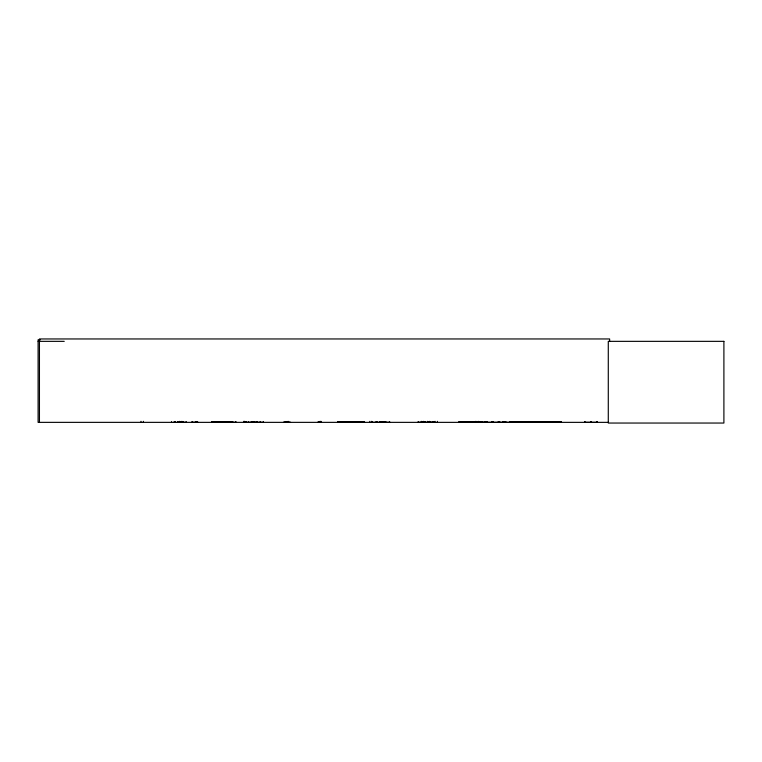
<?xml version="1.0" encoding="UTF-8"?>
<svg xmlns="http://www.w3.org/2000/svg" width="762" height="762" viewBox="0 0 762 762"><rect width="100%" height="100%" fill="white"/><g stroke="black" fill="none" stroke-linecap="round" stroke-linejoin="round"><path stroke-width="1.14" d="M499.472 422.186L499.472 421.681M511.721 422.329L511.731 421.681M491.623 422.253L491.623 421.681M492.985 422.272L492.985 421.681M248.307 422.253L263.519 422.291M260.147 422.253L260.175 421.681M509.74 422.253L509.807 421.681M533.39 422.272L533.352 421.681M533.581 421.681L533.705 422.186M389.458 422.253L389.506 421.681M177.022 422.358L186.099 422.272M371.694 422.358L389.982 422.291M433.721 422.272L433.778 421.738M197.444 422.272L197.52 421.738M317.773 422.358L320.221 421.738L320.307 422.358M320.221 422.186L320.116 421.338M561.404 422.348L561.146 421.815L510.569 421.815L510.254 422.31L560.832 422.31M519.36 422.329L519.093 422.062M521.237 422.339L521.522 421.815C522.38 422.358 520.675 422.634 521.284 421.51M521.827 422.329L522.303 421.815L522.608 422.329M529.285 422.348L529.38 421.51M532.857 422.062L533.286 421.738M536.181 422.358L536.067 421.815L534.972 422.31L535.286 421.815L535.61 422.291M535.438 422.329L536.429 421.815L536.324 422.348M539.467 422.329L539.639 422.062M546.649 422.062L546.926 422.291M546.906 422.329L547.383 421.815L547.602 422.329M553.583 422.348L553.641 421.51M558.194 422.329L557.936 422.062M560.584 422.329L561.146 421.815M561.442 422.329L458.915 422.31M232.562 422.348L232.62 421.681L232.734 422.272M233.077 422.272L211.55 422.043M514.56 422.062L514.388 422.329M524.78 422.329L524.989 421.815L525.208 422.329M525.523 422.358L526.009 422.253M528.285 422.062L528.552 421.51M543.392 422.062L543.573 422.329M544.373 422.329L544.173 422.062M549.821 422.358L550.069 421.815L550.326 422.348M550.64 422.329L550.812 422.062M557.374 422.348L557.155 422.062M560.622 422.348L560.403 422.062M424.986 422.272L425.053 421.738M481.955 422.272L482.022 421.738M540.982 422.272L541.058 421.738M548.326 422.272L548.392 421.738M218.408 422.272L218.475 421.738M191.653 422.272L197.52 422.186M192.062 422.272L192.138 421.738L192.215 422.358M318.278 422.272L318.364 421.738M40.481 339.814L38.1 339.814L38.1 422.358L608.438 422.358M38.1 341.347L64.237 341.347M211.579 421.824L226.828 421.824M337.823 421.824L364.522 421.824M458.934 421.824L474.193 421.824M337.795 422.024L364.56 422.024M458.905 422.024L474.221 422.024M211.56 422.31L236.22 422.329M246.717 422.272L247.088 422.272M283.845 422.043L290.541 422.329M337.814 422.31L364.541 422.31M433.778 422.186L418.224 422.272M290.112 422.319L283.769 422.358M257.28 422.272L257.28 421.51M256.813 422.253L256.87 421.51M251.431 422.253L251.508 421.681M543.935 422.272L543.868 421.738M354.701 422.272L354.625 421.738M235.81 422.272L235.734 421.738M551.069 422.272L551.002 421.738M533.667 422.253L533.752 421.681M484.394 422.272L484.327 421.738M476.736 422.272L476.669 421.738M389.592 422.253L389.525 421.681M381.038 422.272L380.981 421.738M480.679 422.272L480.736 421.681M224.018 422.272L223.952 421.738M385.772 422.253L385.753 421.738M377.066 422.272L377.009 421.738L376.952 422.358M553.364 422.062L553.641 422.291M535.543 422.348L535.648 421.815L535.972 422.291M529.066 422.062L529.342 422.291M510.569 422.034L510.569 421.815M541.22 422.272L541.125 421.681M540.915 422.253L540.858 421.681M531.228 422.272L531.19 421.51M263.376 422.253L263.347 421.681M493.29 422.253L493.281 421.681M491.928 422.272L491.919 421.681M481.041 422.272L481.032 421.681M479.679 422.272L479.669 421.681M609.629 341.347L609.629 338.957L39.443 338.957L39.443 422.358M597.122 421.681L597.122 422.358L584.702 422.329L584.702 421.681M596.96 421.681L596.96 422.358M591.207 421.51L591.207 422.358M591.045 421.51L591.045 422.358M590.779 421.51L590.779 422.358M590.617 421.51L590.617 422.358M584.864 421.681L584.864 422.358M558.279 421.681L558.279 422.358M553.383 421.51L553.383 422.358M550.936 421.681L550.936 422.358M548.459 421.681L548.459 422.358M546.011 421.51L546.011 422.358M545.754 421.51L545.754 422.358M543.792 421.681L543.792 422.358M539.534 421.51L539.534 422.358M539.315 421.51L539.315 422.358M537.372 421.681L537.372 422.358M535.248 421.51L535.248 422.358M534.895 421.51L534.895 422.358M531.419 421.51L531.419 422.358M530.866 421.681L530.866 422.358M529.723 421.51L529.723 422.358M528.818 421.51L528.818 422.358M526.933 421.681L526.894 422.358M525.923 421.681L525.923 422.358M523.77 421.681L523.77 422.358M520.932 421.51L520.932 422.358M519.789 421.681L519.789 422.358M516.903 421.681L516.903 422.358M515.76 421.51L515.76 422.358M515.417 421.51L515.417 422.358M505.806 421.51L505.825 422.358M505.387 421.51L505.397 422.358M504.13 421.51L504.13 422.358M503.777 421.51L503.777 422.358M502.634 421.681L502.634 422.358M499.748 421.681L499.748 422.358M498.605 421.51L498.605 422.358M498.262 421.51L498.262 422.358M492.652 421.681L492.652 422.358M487.337 421.51L487.337 422.358M487.108 421.51L487.108 422.358M486.908 421.51L486.908 422.358M486.68 421.51L486.68 422.358M485.975 421.51L485.975 422.358M485.746 421.51L485.746 422.358M485.546 421.51L485.546 422.358M485.318 421.51L485.318 422.358M484.261 421.681L484.261 422.358M482.089 421.681L482.089 422.358M480.231 421.681L480.231 422.358M479.46 421.51L479.193 422.358M478.231 421.338L478.231 422.358M476.602 421.681L476.602 422.358M475.85 421.338L475.85 422.358M475.107 421.51L475.107 422.358M474.812 421.51L474.812 422.358M474.431 421.681L474.431 422.358M471.621 421.681L471.621 422.358M437.388 421.338L437.388 422.358M435.083 421.338L435.083 422.358M433.835 421.681L433.835 422.358M432.768 421.681L432.768 422.358M430.654 421.51L430.654 422.358M430.349 421.51L430.349 422.358M430.139 421.51L430.139 422.358M429.873 421.51L429.873 422.358M429.311 421.338L429.311 422.358M427.996 421.681L427.996 422.358M427.634 421.338L427.634 422.358M425.12 421.681L425.225 422.358M423.577 421.338L423.577 422.358M422.424 421.51L422.424 422.358M422.081 421.51L422.081 422.358M421.281 421.338L421.281 422.358M418.119 421.681L418.119 422.358M385.562 421.51L385.696 422.358M385.22 421.51L385.22 422.358M384.734 421.681L384.734 422.358M383.229 421.681L383.229 422.358M382.848 421.51L382.848 422.358M382.781 421.51L382.781 422.358M380.924 421.681L380.924 422.358M380.771 421.681L380.771 422.358M379.647 421.681L379.647 422.358M375.999 421.681L375.999 422.358M372.18 421.681L372.18 422.358M371.551 421.338L371.551 422.358M369.865 421.338L369.865 422.358M361.779 421.681L361.779 422.358M357.197 421.51L357.197 422.358M356.949 421.51L356.949 422.358M354.559 421.681L354.559 422.358M351.882 421.681L351.882 422.358M349.491 421.51L349.491 422.358M349.244 421.51L349.244 422.358M344.662 421.681L344.662 422.358M320.964 421.338L320.964 422.358M320.754 421.51L320.688 422.358M318.449 421.681L318.449 422.358M288.169 421.338L288.169 422.358M286.979 421.767L286.979 422.358L286.864 421.767M286.655 421.767L286.76 422.358M286.598 421.767L286.598 422.358M285.969 421.767L285.864 422.358M285.798 421.767L285.798 422.358M285.588 421.767L285.588 422.358M256.718 421.681L256.718 422.358M254.813 421.51L254.813 422.358M254.403 421.51L254.403 422.358M252.898 421.51L252.898 422.358M252.708 421.51L252.708 422.358M251.336 421.681L251.336 422.358M248.336 421.681L248.336 422.358M246.545 421.681L246.545 422.358M246.469 421.681L246.469 422.358M245.145 421.51L245.145 422.358M244.64 421.338L244.64 422.358M243.792 421.338L243.792 422.358M235.668 421.681L235.668 422.358M231.334 421.767L231.334 422.358M231.086 421.51L231.086 422.358M231.01 421.767L231.01 422.358M230.829 421.51L230.829 422.358M230.41 421.767L230.438 422.358M230.267 421.767L230.153 422.358M230.124 421.767L230.048 422.358M229.943 421.767L229.943 422.358M228.448 421.681L228.448 422.358M227.447 421.51L227.447 422.358M227.143 421.51L227.143 422.358M225.771 421.681L225.771 422.358M223.895 421.681L223.895 422.358M223.38 421.51L223.38 422.358M223.133 421.51L223.133 422.358M218.551 421.681L218.551 422.358M197.596 421.681L197.596 422.358M196.225 421.51L196.225 422.358M196.034 421.51L196.034 422.358M186.223 421.681L186.223 422.358M182.966 421.51L182.966 422.358M182.67 421.51L182.67 422.358M182.251 421.51L182.251 422.358M181.842 421.338L181.842 422.358M180.927 421.681L180.927 422.358M180.851 421.681L180.851 422.358M179.461 421.338L179.461 422.358M178.003 421.681L178.003 422.358M177.498 421.681L177.498 422.358M175.46 421.681L175.46 422.358M174.765 421.681L174.765 422.358M174.117 421.681L174.117 422.358M171.526 421.681L171.526 422.358M143.38 421.338L143.38 422.358M140.999 421.338L140.999 422.358M511.35 421.815C510.34 422.472 512.369 422.434 511.35 421.815M513.817 421.815C512.807 422.472 514.836 422.434 513.817 421.815M518.274 421.815C517.265 422.472 519.293 422.434 518.274 421.815M532.038 421.815C531.019 422.472 533.057 422.434 532.038 421.815M538.896 421.815C537.886 422.472 539.915 422.434 538.896 421.815M554.098 421.815C553.088 422.472 555.117 422.434 554.098 421.815M723.9 341.347L608.286 341.347L608.286 423.043L723.9 423.043L723.9 341.347"/></g></svg>
